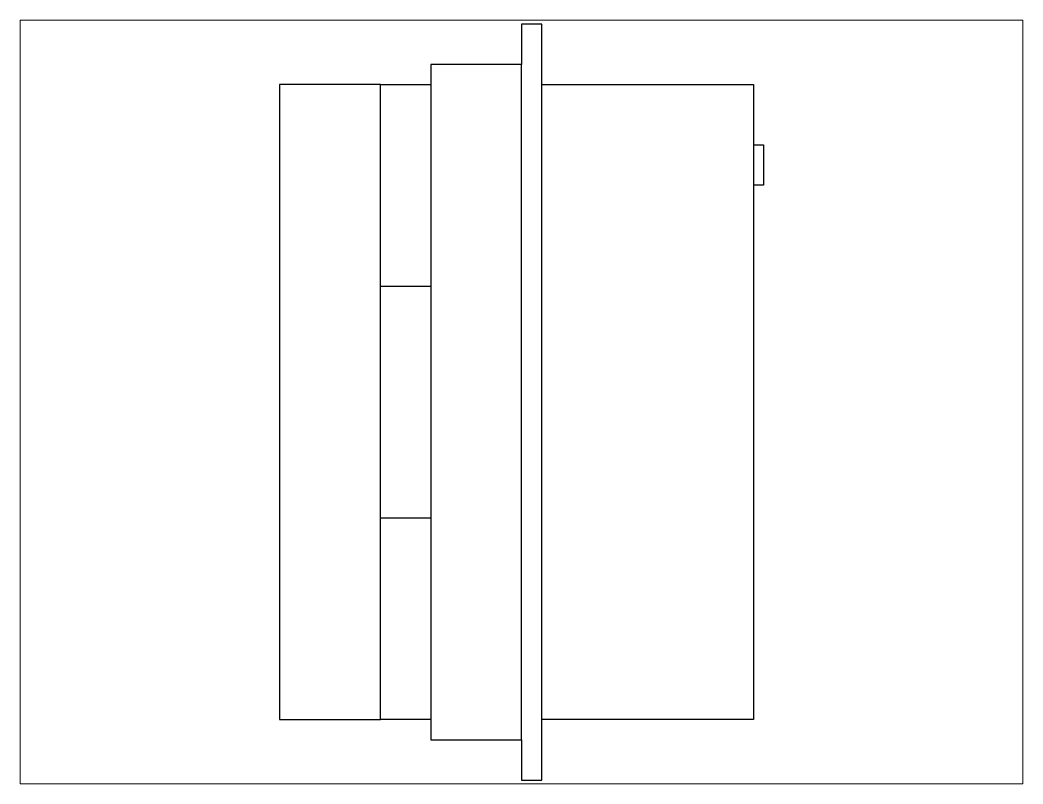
# Paper-space layout 'Layout1' of a CAD drawing. Header units: millimetres. Extents: x 1.05 to 9.45, y 0.8 to 7.2.
# The model-space entities are those that its viewports show. They can reach past a viewport. Long polylines and large blocks are cut down to what shows.
import ezdxf

# ---------------------------------------------------------------- set-up
doc = ezdxf.new("R2010")
doc.units = ezdxf.units.MM
doc.header["$MEASUREMENT"] = 0

msp = doc.modelspace()

# ---------------------------------------------------------------- linework, layer by layer
for p, q in [((235, 285), (240, 285)), ((240, 285), (240, 265)), ((240, 265), (235, 265)), ((50, 215), (75, 215)), ((50, 100), (75, 100))]:
    msp.add_line(p, q)
for points in [[(120, -10), (120, -30), (130, -30), (130, 345), (120, 345), (120, 325)], [(75, 325), (75, -10), (120, -10), (120, 325), (75, 325)], [(0, 315), (0, 0), (50, 0), (50, 315), (0, 315)], [(50, 315), (75, 315)], [(130, 315), (235, 315), (235, 0), (130, 0)], [(75, 0), (50, 0)]]:
    msp.add_lwpolyline(points)

psp = doc.layouts.get("Layout1")

# ---------------------------------------------------------------- viewports
at = {"layer": '0'}
psp.add_viewport(center=(5.25, 4), size=(8.4, 6.4), view_center_point=(119.9971, 157.5256), view_height=378.890121, dxfattribs=at)

doc.saveas('drawing.dxf')
